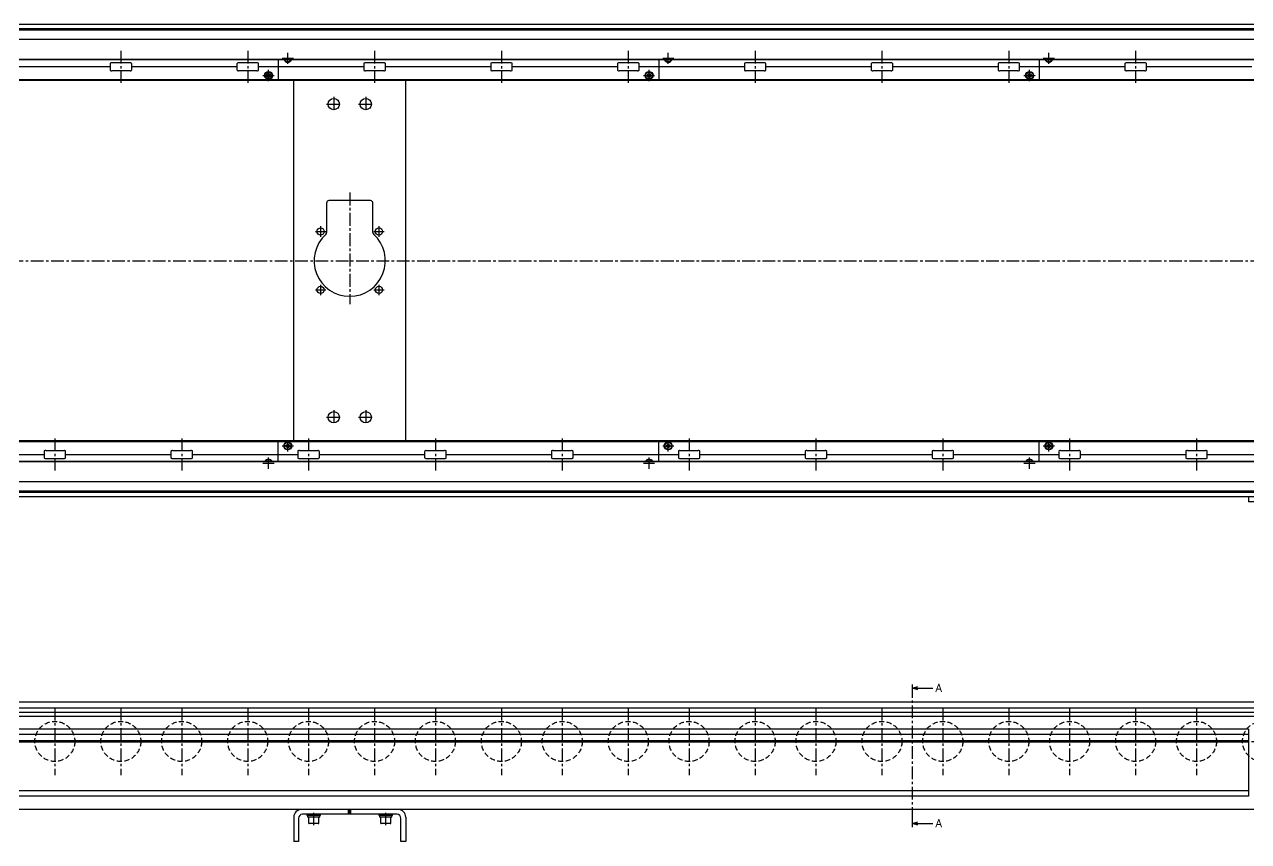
# Model space of a CAD drawing. Extents: x -10 to 5025, y -8 to 1101.
# Drawn here: x 2511 to 4040, y 28 to 1048 of the extents above; entities that cross this region are included whole.
import ezdxf

# ---------------------------------------------------------------- set-up
doc = ezdxf.new("R2010")
doc.units = 0
doc.header["$LTSCALE"] = 0.5
doc.linetypes.add('CENTER', pattern=[50.8, 31.75, -6.35, 6.35, -6.35])
doc.linetypes.add('DASHED', pattern=[19.05, 12.7, -6.35])
for name, color, linetype in [('MSM_CENTER', 1, 'CENTER'), ('MSM_CONTINUOUS', 7, 'CONTINUOUS'), ('MSM_DASHED', 4, 'DASHED'), ('MSM_PART_NUMBER', 7, 'CONTINUOUS')]:
    doc.layers.add(name, color=color, linetype=linetype)
doc.styles.get("Standard").update_dxf_attribs({"font": 'txt.shx', "height": 10, "bigfont": 'bigfont.shx'})

# ---------------------------------------------------------------- blocks, each defined once
blk = doc.blocks.new('*U88')
at = {"layer": 'MSM_PART_NUMBER'}
blk.add_text('A', height=10, dxfattribs=at).set_placement((3649.3, 214.9))
blk = doc.blocks.new('*U90')
at = {"layer": 'MSM_PART_NUMBER'}
blk.add_text('A', height=10, dxfattribs=at).set_placement((3649.3, 45.9))

msp = doc.modelspace()

# ---------------------------------------------------------------- linework, layer by layer
at = {"layer": 'MSM_CENTER'}
for p, q in [((2631.2, 1015.5), (2631.2, 975.5)), ((2789.7, 1015.5), (2789.7, 975.5)), ((2839.7, 999.2), (2839.7, 1013.2)), ((2948.2, 1015.5), (2948.2, 975.5)), ((3106.7, 1015.5), (3106.7, 975.5)), ((3265.2, 1015.5), (3265.2, 975.5)), ((3315.2, 999.2), (3315.2, 1013.2)), ((3423.7, 1015.5), (3423.7, 975.5)), ((3582.2, 1015.5), (3582.2, 975.5)), ((3740.7, 1015.5), (3740.7, 975.5)), ((3790.7, 999.2), (3790.7, 1013.2)), ((3899.2, 1015.5), (3899.2, 975.5)), ((2832.7, 1006.2), (2846.8, 1006.2)), ((3308.2, 1006.2), (3322.2, 1006.2)), ((3783.7, 1006.2), (3797.8, 1006.2)), ((2808.7, 984.7), (2822.8, 984.7)), ((2815.7, 977.7), (2815.7, 991.7)), ((3284.2, 984.7), (3298.2, 984.7)), ((3291.2, 977.7), (3291.2, 991.7)), ((3759.7, 984.7), (3773.8, 984.7)), ((3766.7, 977.7), (3766.7, 991.7)), ((2888.2, 948.9), (2906.2, 948.9)), ((2897.2, 957.9), (2897.2, 939.9)), ((2928.2, 948.9), (2946.2, 948.9)), ((2937.2, 957.9), (2937.2, 939.9)), ((2917.2, 838.4), (2917.2, 698.9)), ((2880.7, 796.4), (2880.7, 783.4)), ((2953.7, 796.4), (2953.7, 783.4)), ((2874.2, 789.9), (2887.2, 789.9)), ((2947.2, 789.9), (2960.2, 789.9)), ((359.7, 753.4), (4267.9, 753.4)), ((2880.7, 723.4), (2880.7, 710.4)), ((2953.7, 723.4), (2953.7, 710.4)), ((2874.2, 716.9), (2887.2, 716.9)), ((2947.2, 716.9), (2960.2, 716.9)), ((2897.2, 566.9), (2897.2, 548.9)), ((2937.2, 566.9), (2937.2, 548.9)), ((2888.2, 557.9), (2906.2, 557.9)), ((2928.2, 557.9), (2946.2, 557.9)), ((2548.7, 531.3), (2548.7, 491.3)), ((2707.2, 531.3), (2707.2, 491.3)), ((2832.7, 522), (2846.8, 522)), ((2839.7, 515), (2839.7, 529)), ((2865.7, 531.3), (2865.7, 491.3)), ((3024.2, 531.3), (3024.2, 491.3)), ((3182.7, 531.3), (3182.7, 491.3)), ((3308.2, 522), (3322.2, 522)), ((3315.2, 515), (3315.2, 529)), ((3341.2, 531.3), (3341.2, 491.3)), ((3499.7, 531.3), (3499.7, 491.3)), ((3658.2, 531.3), (3658.2, 491.3)), ((3783.7, 522), (3797.8, 522)), ((3790.7, 515), (3790.7, 529)), ((3816.7, 531.3), (3816.7, 491.3)), ((3975.2, 531.3), (3975.2, 491.3)), ((2815.7, 493.5), (2815.7, 507.5)), ((3291.2, 493.5), (3291.2, 507.5)), ((3766.7, 493.5), (3766.7, 507.5)), ((2808.7, 500.5), (2822.8, 500.5)), ((3284.2, 500.5), (3298.2, 500.5)), ((3759.7, 500.5), (3773.8, 500.5)), ((3620.2, 55), (3620.2, 215)), ((2548.7, 195), (2548.7, 111)), ((2631.2, 195), (2631.2, 111)), ((2707.2, 195), (2707.2, 111)), ((2789.7, 195), (2789.7, 111)), ((2865.7, 195), (2865.7, 111)), ((2948.2, 195), (2948.2, 111)), ((3024.2, 195), (3024.2, 111)), ((3106.7, 195), (3106.7, 111)), ((3182.7, 195), (3182.7, 111)), ((3265.2, 195), (3265.2, 111)), ((3341.2, 195), (3341.2, 111)), ((3423.7, 195), (3423.7, 111)), ((3499.7, 195), (3499.7, 111)), ((3582.2, 195), (3582.2, 111)), ((3658.2, 195), (3658.2, 111)), ((3740.7, 195), (3740.7, 111)), ((3816.7, 195), (3816.7, 111)), ((3899.2, 195), (3899.2, 111)), ((3975.2, 195), (3975.2, 111)), ((367.2, 153), (4258.3, 153)), ((2872.2, 48.4), (2872.2, 64)), ((2962.2, 48.4), (2962.2, 64))]:
    msp.add_line(p, q, dxfattribs=at)
at = {"layer": 'MSM_CONTINUOUS'}
for p, q in [((4257.9, 1048.4), (370.6, 1048.4)), ((4256.2, 1048.3), (372.2, 1048.3)), ((4231.6, 1042.9), (396.9, 1042.9)), ((4231.6, 1041.2), (396.9, 1041.2)), ((4231.5, 1042), (397, 1042)), ((4256.2, 1029.5), (372.2, 1029.5)), ((4256.2, 1004.1), (372.2, 1004.1)), ((4256.2, 1004.5), (422.2, 1004.5)), ((2617.8, 995.5), (2486.2, 995.5)), ((2617.8, 999.5), (2617.8, 991.5)), ((2642.7, 1000.5), (2619.8, 1000.5)), ((2644.7, 991.5), (2644.7, 999.5)), ((2776.3, 995.5), (2644.7, 995.5)), ((2776.3, 999.5), (2776.3, 991.5)), ((2801.2, 1000.5), (2778.3, 1000.5)), ((2803.2, 991.5), (2803.2, 999.5)), ((2934.8, 995.5), (2803.2, 995.5)), ((2827.7, 1004.1), (2827.7, 979.4)), ((2839.7, 1003.9), (2839.4, 1004.1)), ((2840.1, 1004.1), (2839.7, 1003.9)), ((2934.8, 999.5), (2934.8, 991.5)), ((2959.7, 1000.5), (2936.8, 1000.5)), ((2961.7, 991.5), (2961.7, 999.5)), ((3093.3, 995.5), (2961.7, 995.5)), ((3093.3, 999.5), (3093.3, 991.5)), ((3118.2, 1000.5), (3095.3, 1000.5)), ((3120.2, 991.5), (3120.2, 999.5)), ((3251.8, 995.5), (3120.2, 995.5)), ((3251.8, 999.5), (3251.8, 991.5)), ((3276.7, 1000.5), (3253.8, 1000.5)), ((3278.7, 991.5), (3278.7, 999.5)), ((3410.3, 995.5), (3278.7, 995.5)), ((3303.2, 1004.1), (3303.2, 979.4)), ((3315.2, 1003.9), (3314.9, 1004.1)), ((3315.6, 1004.1), (3315.2, 1003.9)), ((3410.3, 999.5), (3410.3, 991.5)), ((3435.2, 1000.5), (3412.3, 1000.5)), ((3437.2, 991.5), (3437.2, 999.5)), ((3568.8, 995.5), (3437.2, 995.5)), ((3568.8, 999.5), (3568.8, 991.5)), ((3593.7, 1000.5), (3570.8, 1000.5)), ((3595.7, 991.5), (3595.7, 999.5)), ((3727.3, 995.5), (3595.7, 995.5)), ((3727.3, 999.5), (3727.3, 991.5)), ((3752.2, 1000.5), (3729.3, 1000.5)), ((3754.2, 991.5), (3754.2, 999.5)), ((3885.8, 995.5), (3754.2, 995.5)), ((3778.7, 1004.1), (3778.7, 979.4)), ((3790.7, 1003.9), (3790.4, 1004.1)), ((3791.1, 1004.1), (3790.7, 1003.9)), ((3885.8, 999.5), (3885.8, 991.5)), ((3910.7, 1000.5), (3887.8, 1000.5)), ((3912.7, 991.5), (3912.7, 999.5)), ((4044.3, 995.5), (3912.7, 995.5)), ((4254.2, 979.4), (450.2, 979.4)), ((2642.7, 990.5), (2619.8, 990.5)), ((2801.2, 990.5), (2778.3, 990.5)), ((2813.7, 985.9), (2815.7, 987.1)), ((2813.7, 983.6), (2813.7, 985.9)), ((2815.7, 982.4), (2813.7, 983.6)), ((2815.7, 987.1), (2817.7, 985.9)), ((2817.7, 983.6), (2815.7, 982.4)), ((2817.7, 985.9), (2817.7, 983.6)), ((2959.7, 990.5), (2936.8, 990.5)), ((3118.2, 990.5), (3095.3, 990.5)), ((3276.7, 990.5), (3253.8, 990.5)), ((3289.2, 985.9), (3291.2, 987.1)), ((3289.2, 983.6), (3289.2, 985.9)), ((3291.2, 982.4), (3289.2, 983.6)), ((3291.2, 987.1), (3293.2, 985.9)), ((3293.2, 983.6), (3291.2, 982.4)), ((3293.2, 985.9), (3293.2, 983.6)), ((3435.2, 990.5), (3412.3, 990.5)), ((3593.7, 990.5), (3570.8, 990.5)), ((3752.2, 990.5), (3729.3, 990.5)), ((3764.7, 985.9), (3766.7, 987.1)), ((3764.7, 983.6), (3764.7, 985.9)), ((3766.7, 982.4), (3764.7, 983.6)), ((3766.7, 987.1), (3768.7, 985.9)), ((3768.7, 983.6), (3766.7, 982.4)), ((3768.7, 985.9), (3768.7, 983.6)), ((3910.7, 990.5), (3887.8, 990.5)), ((4257.9, 978.4), (450.2, 978.4)), ((2847.2, 528.4), (2847.2, 978.4)), ((2987.2, 528.4), (2987.2, 978.4)), ((2943.2, 828.4), (2891.2, 828.4)), ((2888.2, 825.4), (2888.2, 788.5)), ((2946.2, 788.5), (2946.2, 825.4)), ((4257.9, 528.4), (450.2, 528.4)), ((450.2, 527.4), (4254.2, 527.4)), ((2827.7, 502.6), (2827.7, 527.4)), ((2837.7, 523.2), (2839.7, 524.4)), ((2837.7, 520.9), (2837.7, 523.2)), ((2839.7, 519.7), (2837.7, 520.9)), ((2839.7, 524.4), (2841.7, 523.2)), ((2841.7, 520.9), (2839.7, 519.7)), ((2841.7, 523.2), (2841.7, 520.9)), ((3303.2, 502.6), (3303.2, 527.4)), ((3313.2, 523.2), (3315.2, 524.4)), ((3313.2, 520.9), (3313.2, 523.2)), ((3315.2, 519.7), (3313.2, 520.9)), ((3315.2, 524.4), (3317.2, 523.2)), ((3317.2, 520.9), (3315.2, 519.7)), ((3317.2, 523.2), (3317.2, 520.9)), ((3778.7, 502.6), (3778.7, 527.4)), ((3788.7, 523.2), (3790.7, 524.4)), ((3788.7, 520.9), (3788.7, 523.2)), ((3790.7, 519.7), (3788.7, 520.9)), ((3790.7, 524.4), (3792.7, 523.2)), ((3792.7, 520.9), (3790.7, 519.7)), ((3792.7, 523.2), (3792.7, 520.9)), ((2403.7, 511.3), (2535.3, 511.3)), ((2535.3, 515.3), (2535.3, 507.3)), ((2537.3, 516.3), (2560.2, 516.3)), ((2537.3, 506.3), (2560.2, 506.3)), ((2562.2, 507.3), (2562.2, 515.3)), ((2562.2, 511.3), (2693.8, 511.3)), ((2693.8, 515.3), (2693.8, 507.3)), ((2695.8, 516.3), (2718.7, 516.3)), ((2695.8, 506.3), (2718.7, 506.3)), ((2720.7, 507.3), (2720.7, 515.3)), ((2720.7, 511.3), (2852.3, 511.3)), ((2852.3, 515.3), (2852.3, 507.3)), ((2854.3, 516.3), (2877.2, 516.3)), ((2854.3, 506.3), (2877.2, 506.3)), ((2879.2, 507.3), (2879.2, 515.3)), ((2879.2, 511.3), (3010.8, 511.3)), ((3010.8, 515.3), (3010.8, 507.3)), ((3012.8, 516.3), (3035.7, 516.3)), ((3012.8, 506.3), (3035.7, 506.3)), ((3037.7, 507.3), (3037.7, 515.3)), ((3037.7, 511.3), (3169.3, 511.3)), ((3169.3, 515.3), (3169.3, 507.3)), ((3171.3, 516.3), (3194.2, 516.3)), ((3171.3, 506.3), (3194.2, 506.3)), ((3196.2, 507.3), (3196.2, 515.3)), ((3196.2, 511.3), (3327.8, 511.3)), ((3327.8, 515.3), (3327.8, 507.3)), ((3329.8, 516.3), (3352.7, 516.3)), ((3329.8, 506.3), (3352.7, 506.3)), ((3354.7, 507.3), (3354.7, 515.3)), ((3354.7, 511.3), (3486.3, 511.3)), ((3486.3, 515.3), (3486.3, 507.3)), ((3488.3, 516.3), (3511.2, 516.3)), ((3488.3, 506.3), (3511.2, 506.3)), ((3513.2, 507.3), (3513.2, 515.3)), ((3513.2, 511.3), (3644.8, 511.3)), ((3644.8, 515.3), (3644.8, 507.3)), ((3646.8, 516.3), (3669.7, 516.3)), ((3646.8, 506.3), (3669.7, 506.3)), ((3671.7, 507.3), (3671.7, 515.3)), ((3671.7, 511.3), (3803.3, 511.3)), ((3803.3, 515.3), (3803.3, 507.3)), ((3805.3, 516.3), (3828.2, 516.3)), ((3805.3, 506.3), (3828.2, 506.3)), ((3830.2, 507.3), (3830.2, 515.3)), ((3830.2, 511.3), (3961.8, 511.3)), ((3961.8, 515.3), (3961.8, 507.3)), ((3963.8, 516.3), (3986.7, 516.3)), ((3963.8, 506.3), (3986.7, 506.3)), ((3988.7, 507.3), (3988.7, 515.3)), ((3988.7, 511.3), (4120.3, 511.3)), ((4256.2, 502.6), (372.2, 502.6)), ((4256.2, 502.2), (422.2, 502.2)), ((2815.4, 502.6), (2815.7, 502.9)), ((2815.7, 502.9), (2816.1, 502.6)), ((3290.9, 502.6), (3291.2, 502.9)), ((3291.2, 502.9), (3291.6, 502.6)), ((3766.4, 502.6), (3766.7, 502.9)), ((3766.7, 502.9), (3767.1, 502.6)), ((4256.2, 477.2), (372.2, 477.2)), ((4231.6, 465.6), (396.9, 465.6)), ((4231.6, 463.9), (396.9, 463.9)), ((4231.5, 464.7), (397, 464.7)), ((4257.9, 458.4), (370.6, 458.4)), ((4256.2, 458.4), (372.2, 458.4)), ((4040.2, 458.4), (4040.2, 452.4)), ((4090.2, 452.4), (4040.2, 452.4)), ((3620.2, 215), (3620.2, 224)), ((3620.2, 219.5), (3627.2, 221.4)), ((3620.2, 219.5), (3645.9, 219.5)), ((3627.2, 217.6), (3620.2, 219.5)), ((4256.2, 202), (372.2, 202)), ((4256.2, 194.6), (674.4, 194.6)), ((4140.2, 189), (676.6, 189)), ((4140.2, 184), (678.6, 184)), ((4040.2, 168.2), (667.2, 168.2)), ((4040.2, 168.5), (4040.2, 84.5)), ((4040.2, 161.8), (682.2, 161.8)), ((4040.2, 153.9), (682.2, 153.9)), ((4040.2, 153), (682.2, 153)), ((4040.2, 152.1), (682.2, 152.1)), ((4040.2, 84.8), (679.7, 84.8)), ((4040.2, 91.3), (682.2, 91.3)), ((4257.9, 68), (472.2, 68)), ((2976.2, 62), (2858.2, 62)), ((2863.7, 62), (2863.7, 60.4)), ((2880.7, 60.4), (2880.7, 62)), ((2915.7, 62), (2915.7, 68)), ((2917.2, 62), (2917.2, 68)), ((2918.7, 62), (2918.7, 68)), ((2953.7, 62), (2953.7, 60.4)), ((2970.7, 60.4), (2970.7, 62)), ((2847.2, 58.5), (2847.2, 28)), ((2853.2, 57), (2853.2, 28)), ((2880.7, 60.4), (2863.7, 60.4)), ((2864.5, 60.4), (2864.5, 58.4)), ((2879.9, 58.4), (2864.5, 58.4)), ((2865.7, 58.4), (2865.7, 51.2)), ((2877.9, 50.4), (2866.5, 50.4)), ((2878.7, 51.2), (2878.7, 58.4)), ((2879.9, 58.4), (2879.9, 60.4)), ((2970.7, 60.4), (2953.7, 60.4)), ((2954.5, 60.4), (2954.5, 58.4)), ((2969.9, 58.4), (2954.5, 58.4)), ((2955.7, 58.4), (2955.7, 51.2)), ((2967.9, 50.4), (2956.5, 50.4)), ((2968.7, 51.2), (2968.7, 58.4)), ((2969.9, 58.4), (2969.9, 60.4)), ((2981.2, 28), (2981.2, 57)), ((2987.2, 58.5), (2987.2, 28)), ((3620.2, 46), (3620.2, 55)), ((3620.2, 50.5), (3627.2, 52.4)), ((3627.2, 48.6), (3620.2, 50.5)), ((3620.2, 50.5), (3645.9, 50.5)), ((2853.2, 28), (2847.2, 28)), ((2987.2, 28), (2981.2, 28))]:
    msp.add_line(p, q, dxfattribs=at)
for centre, radius in [((2815.7, 984.7), 5), ((2815.7, 984.7), 4.25), ((3291.2, 984.7), 5), ((3291.2, 984.7), 4.25), ((3766.7, 984.7), 5), ((3766.7, 984.7), 4.25), ((2897.2, 948.9), 7), ((2937.2, 948.9), 7), ((2880.7, 789.9), 4.5), ((2953.7, 789.9), 4.5), ((2880.7, 716.9), 4.5), ((2953.7, 716.9), 4.5), ((2897.2, 557.9), 7), ((2937.2, 557.9), 7), ((2839.7, 522), 5), ((2839.7, 522), 4.25), ((3315.2, 522), 5), ((3315.2, 522), 4.25), ((3790.7, 522), 5), ((3790.7, 522), 4.25)]:
    msp.add_circle(centre, radius, dxfattribs=at)
for centre, radius, start, end in [((2618.7, 999.4), 0.882, 115.5328, 172.1027), ((2619.8, 997.1), 3.41, 89.6687, 115.2454), ((2642.7, 997.1), 3.41, 64.7546, 90.3313), ((2643.8, 999.4), 0.882, 7.8973, 64.4672), ((2777.2, 999.4), 0.882, 115.5328, 172.1027), ((2778.3, 997.1), 3.41, 89.6687, 115.2454), ((2801.2, 997.1), 3.41, 64.7546, 90.3313), ((2802.3, 999.4), 0.882, 7.8973, 64.4672), ((2839.7, 1006.2), 5, 204.8346, 335.1654), ((2839.7, 1006.2), 4.25, 209.6116, 330.3884), ((2935.7, 999.4), 0.882, 115.5328, 172.1027), ((2936.8, 997.1), 3.41, 89.6687, 115.2454), ((2959.7, 997.1), 3.41, 64.7546, 90.3313), ((2960.8, 999.4), 0.882, 7.8973, 64.4672), ((3094.2, 999.4), 0.882, 115.5328, 172.1027), ((3095.3, 997.1), 3.41, 89.6687, 115.2454), ((3118.2, 997.1), 3.41, 64.7546, 90.3313), ((3119.3, 999.4), 0.882, 7.8973, 64.4672), ((3252.7, 999.4), 0.882, 115.5328, 172.1027), ((3253.8, 997.1), 3.41, 89.6687, 115.2454), ((3276.7, 997.1), 3.41, 64.7546, 90.3313), ((3277.8, 999.4), 0.882, 7.8973, 64.4672), ((3315.2, 1006.2), 5, 204.8346, 335.1654), ((3315.2, 1006.2), 4.25, 209.6116, 330.3884), ((3411.2, 999.4), 0.882, 115.5328, 172.1027), ((3412.3, 997.1), 3.41, 89.6687, 115.2454), ((3435.2, 997.1), 3.41, 64.7546, 90.3313), ((3436.3, 999.4), 0.882, 7.8973, 64.4672), ((3569.7, 999.4), 0.882, 115.5328, 172.1027), ((3570.8, 997.1), 3.41, 89.6687, 115.2454), ((3593.7, 997.1), 3.41, 64.7546, 90.3313), ((3594.8, 999.4), 0.882, 7.8973, 64.4672), ((3728.2, 999.4), 0.882, 115.5328, 172.1027), ((3729.3, 997.1), 3.41, 89.6687, 115.2454), ((3752.2, 997.1), 3.41, 64.7546, 90.3313), ((3753.3, 999.4), 0.882, 7.8973, 64.4672), ((3790.7, 1006.2), 5, 204.8346, 335.1654), ((3790.7, 1006.2), 4.25, 209.6116, 330.3884), ((3886.7, 999.4), 0.882, 115.5328, 172.1027), ((3887.8, 997.1), 3.41, 89.6687, 115.2454), ((3910.7, 997.1), 3.41, 64.7546, 90.3313), ((3911.8, 999.4), 0.882, 7.8973, 64.4672), ((2618.7, 991.6), 0.882, 187.8973, 244.4672), ((2619.8, 993.9), 3.41, 244.7546, 270.3313), ((2642.7, 993.9), 3.41, 269.6687, 295.2454), ((2643.8, 991.6), 0.882, 295.5328, 352.1027), ((2777.2, 991.6), 0.882, 187.8973, 244.4672), ((2778.3, 993.9), 3.41, 244.7546, 270.3313), ((2801.2, 993.9), 3.41, 269.6687, 295.2454), ((2802.3, 991.6), 0.882, 295.5328, 352.1027), ((2935.7, 991.6), 0.882, 187.8973, 244.4672), ((2936.8, 993.9), 3.41, 244.7546, 270.3313), ((2959.7, 993.9), 3.41, 269.6687, 295.2454), ((2960.8, 991.6), 0.882, 295.5328, 352.1027), ((3094.2, 991.6), 0.882, 187.8973, 244.4672), ((3095.3, 993.9), 3.41, 244.7546, 270.3313), ((3118.2, 993.9), 3.41, 269.6687, 295.2454), ((3119.3, 991.6), 0.882, 295.5328, 352.1027), ((3252.7, 991.6), 0.882, 187.8973, 244.4672), ((3253.8, 993.9), 3.41, 244.7546, 270.3313), ((3276.7, 993.9), 3.41, 269.6687, 295.2454), ((3277.8, 991.6), 0.882, 295.5328, 352.1027), ((3411.2, 991.6), 0.882, 187.8973, 244.4672), ((3412.3, 993.9), 3.41, 244.7546, 270.3313), ((3435.2, 993.9), 3.41, 269.6687, 295.2454), ((3436.3, 991.6), 0.882, 295.5328, 352.1027), ((3569.7, 991.6), 0.882, 187.8973, 244.4672), ((3570.8, 993.9), 3.41, 244.7546, 270.3313), ((3593.7, 993.9), 3.41, 269.6687, 295.2454), ((3594.8, 991.6), 0.882, 295.5328, 352.1027), ((3728.2, 991.6), 0.882, 187.8973, 244.4672), ((3729.3, 993.9), 3.41, 244.7546, 270.3313), ((3752.2, 993.9), 3.41, 269.6687, 295.2454), ((3753.3, 991.6), 0.882, 295.5328, 352.1027), ((3886.7, 991.6), 0.882, 187.8973, 244.4672), ((3887.8, 993.9), 3.41, 244.7546, 270.3313), ((3910.7, 993.9), 3.41, 269.6687, 295.2454), ((3911.8, 991.6), 0.882, 295.5328, 352.1027), ((2891.2, 825.4), 3, 90, 180), ((2943.2, 825.4), 3, 0, 90), ((2917.2, 753.4), 44.5, 132.3521, 47.6479), ((2885.2, 788.5), 3, 312.3521, 360), ((2949.2, 788.5), 3, 180, 227.6479), ((2536.2, 515.2), 0.882, 115.5328, 172.1027), ((2536.2, 507.4), 0.882, 187.8973, 244.4672), ((2537.3, 512.9), 3.41, 89.6687, 115.2454), ((2537.3, 509.7), 3.41, 244.7546, 270.3313), ((2560.2, 512.9), 3.41, 64.7546, 90.3313), ((2560.2, 509.7), 3.41, 269.6687, 295.2454), ((2561.3, 515.2), 0.882, 7.8973, 64.4672), ((2561.3, 507.4), 0.882, 295.5328, 352.1027), ((2694.7, 515.2), 0.882, 115.5328, 172.1027), ((2694.7, 507.4), 0.882, 187.8973, 244.4672), ((2695.8, 512.9), 3.41, 89.6687, 115.2454), ((2695.8, 509.7), 3.41, 244.7546, 270.3313), ((2718.7, 512.9), 3.41, 64.7546, 90.3313), ((2718.7, 509.7), 3.41, 269.6687, 295.2454), ((2719.8, 515.2), 0.882, 7.8973, 64.4672), ((2719.8, 507.4), 0.882, 295.5328, 352.1027), ((2815.7, 500.5), 5, 24.8346, 155.1654), ((2815.7, 500.5), 4.25, 29.6116, 150.3884), ((2853.2, 515.2), 0.882, 115.5328, 172.1027), ((2853.2, 507.4), 0.882, 187.8973, 244.4672), ((2854.3, 512.9), 3.41, 89.6687, 115.2454), ((2854.3, 509.7), 3.41, 244.7546, 270.3313), ((2877.2, 512.9), 3.41, 64.7546, 90.3313), ((2877.2, 509.7), 3.41, 269.6687, 295.2454), ((2878.3, 515.2), 0.882, 7.8973, 64.4672), ((2878.3, 507.4), 0.882, 295.5328, 352.1027), ((3011.7, 515.2), 0.882, 115.5328, 172.1027), ((3011.7, 507.4), 0.882, 187.8973, 244.4672), ((3012.8, 512.9), 3.41, 89.6687, 115.2454), ((3012.8, 509.7), 3.41, 244.7546, 270.3313), ((3035.7, 512.9), 3.41, 64.7546, 90.3313), ((3035.7, 509.7), 3.41, 269.6687, 295.2454), ((3036.8, 515.2), 0.882, 7.8973, 64.4672), ((3036.8, 507.4), 0.882, 295.5328, 352.1027), ((3170.2, 515.2), 0.882, 115.5328, 172.1027), ((3170.2, 507.4), 0.882, 187.8973, 244.4672), ((3171.3, 512.9), 3.41, 89.6687, 115.2454), ((3171.3, 509.7), 3.41, 244.7546, 270.3313), ((3194.2, 512.9), 3.41, 64.7546, 90.3313), ((3194.2, 509.7), 3.41, 269.6687, 295.2454), ((3195.3, 515.2), 0.882, 7.8973, 64.4672), ((3195.3, 507.4), 0.882, 295.5328, 352.1027), ((3291.2, 500.5), 5, 24.8346, 155.1654), ((3291.2, 500.5), 4.25, 29.6116, 150.3884), ((3328.7, 515.2), 0.882, 115.5328, 172.1027), ((3328.7, 507.4), 0.882, 187.8973, 244.4672), ((3329.8, 512.9), 3.41, 89.6687, 115.2454), ((3329.8, 509.7), 3.41, 244.7546, 270.3313), ((3352.7, 512.9), 3.41, 64.7546, 90.3313), ((3352.7, 509.7), 3.41, 269.6687, 295.2454), ((3353.8, 515.2), 0.882, 7.8973, 64.4672), ((3353.8, 507.4), 0.882, 295.5328, 352.1027), ((3487.2, 515.2), 0.882, 115.5328, 172.1027), ((3487.2, 507.4), 0.882, 187.8973, 244.4672), ((3488.3, 512.9), 3.41, 89.6687, 115.2454), ((3488.3, 509.7), 3.41, 244.7546, 270.3313), ((3511.2, 512.9), 3.41, 64.7546, 90.3313), ((3511.2, 509.7), 3.41, 269.6687, 295.2454), ((3512.3, 515.2), 0.882, 7.8973, 64.4672), ((3512.3, 507.4), 0.882, 295.5328, 352.1027), ((3645.7, 515.2), 0.882, 115.5328, 172.1027), ((3645.7, 507.4), 0.882, 187.8973, 244.4672), ((3646.8, 512.9), 3.41, 89.6687, 115.2454), ((3646.8, 509.7), 3.41, 244.7546, 270.3313), ((3669.7, 512.9), 3.41, 64.7546, 90.3313), ((3669.7, 509.7), 3.41, 269.6687, 295.2454), ((3670.8, 515.2), 0.882, 7.8973, 64.4672), ((3670.8, 507.4), 0.882, 295.5328, 352.1027), ((3766.7, 500.5), 5, 24.8346, 155.1654), ((3766.7, 500.5), 4.25, 29.6116, 150.3884), ((3804.2, 515.2), 0.882, 115.5328, 172.1027), ((3804.2, 507.4), 0.882, 187.8973, 244.4672), ((3805.3, 512.9), 3.41, 89.6687, 115.2454), ((3805.3, 509.7), 3.41, 244.7546, 270.3313), ((3828.2, 512.9), 3.41, 64.7546, 90.3313), ((3828.2, 509.7), 3.41, 269.6687, 295.2454), ((3829.3, 515.2), 0.882, 7.8973, 64.4672), ((3829.3, 507.4), 0.882, 295.5328, 352.1027), ((3962.7, 515.2), 0.882, 115.5328, 172.1027), ((3962.7, 507.4), 0.882, 187.8973, 244.4672), ((3963.8, 512.9), 3.41, 89.6687, 115.2454), ((3963.8, 509.7), 3.41, 244.7546, 270.3313), ((3986.7, 512.9), 3.41, 64.7546, 90.3313), ((3986.7, 509.7), 3.41, 269.6687, 295.2454), ((3987.8, 515.2), 0.882, 7.8973, 64.4672), ((3987.8, 507.4), 0.882, 295.5328, 352.1027), ((2856.7, 58.5), 9.5, 90, 180), ((2858.2, 57), 5, 90, 180), ((2976.2, 57), 5, 0, 90), ((2977.7, 58.5), 9.5, 0, 90), ((2866.5, 51.2), 0.8, 180, 270), ((2877.9, 51.2), 0.8, 270, 0), ((2956.5, 51.2), 0.8, 180, 270), ((2967.9, 51.2), 0.8, 270, 0)]:
    msp.add_arc(centre, radius, start, end, dxfattribs=at)
at = {"layer": 'MSM_DASHED'}
for centre in [(2548.7, 153), (2631.2, 153), (2707.2, 153), (2789.7, 153), (2865.7, 153), (2948.2, 153), (3024.2, 153), (3106.7, 153), (3182.7, 153), (3265.2, 153), (3341.2, 153), (3423.7, 153), (3499.7, 153), (3582.2, 153), (3658.2, 153), (3740.7, 153), (3816.7, 153), (3899.2, 153), (3975.2, 153), (4057.7, 153)]:
    msp.add_circle(centre, 25, dxfattribs=at)

# ---------------------------------------------------------------- block references
at = {"layer": 'MSM_CONTINUOUS'}
for name in ['*U88', '*U90']:
    msp.add_blockref(name, (0, 0), dxfattribs=at)

doc.saveas('drawing.dxf')
